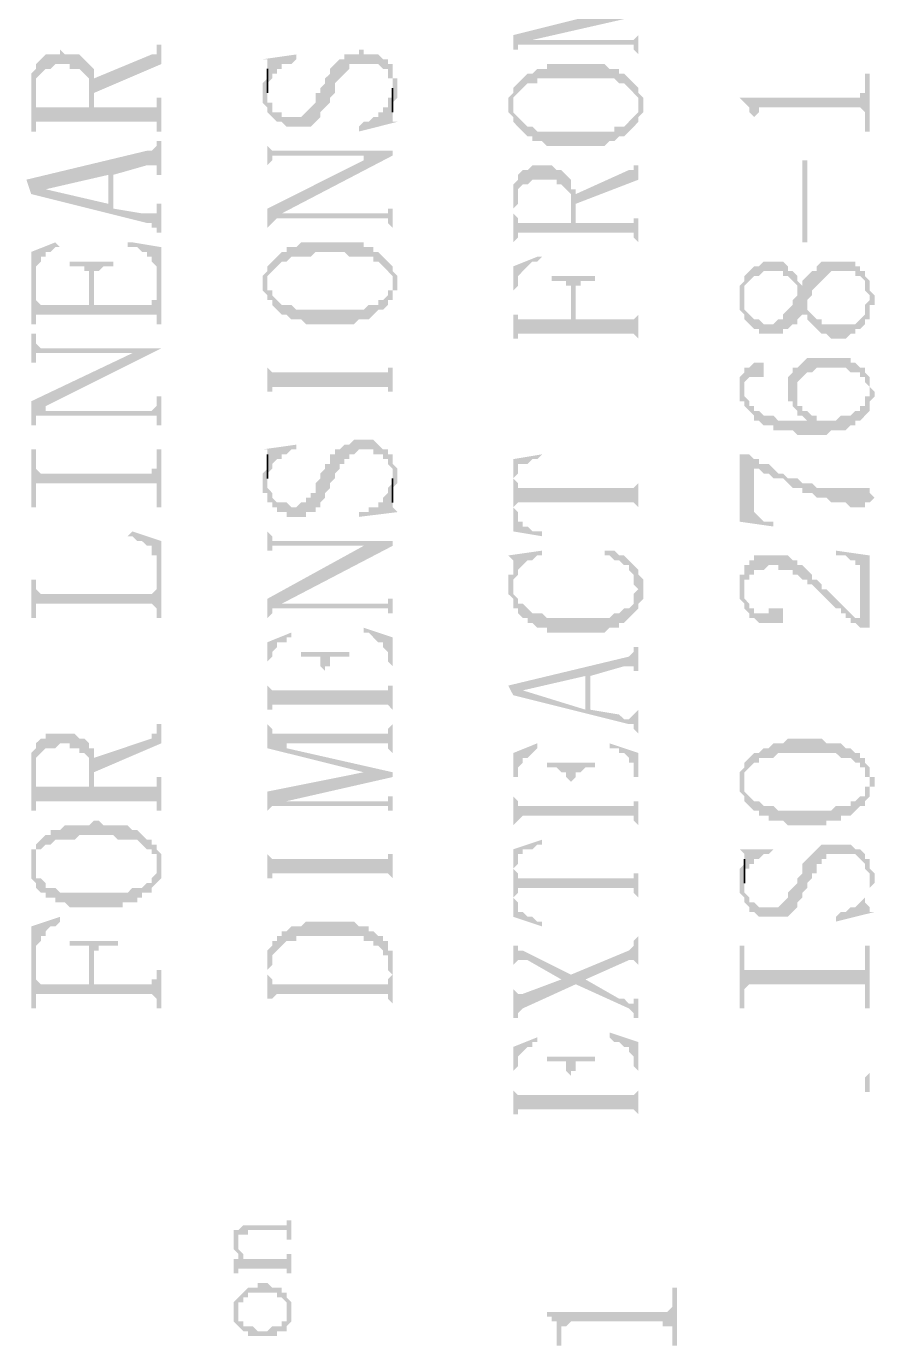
# Model space of a CAD drawing. Header units: millimetres. Extents: x 7018 to 13530, y 4187 to 5692.
# Drawn here: x 7028.18 to 7036.13, y 4965.07 to 4977.43 of the extents above; entities that cross this region are included whole.
import ezdxf

# ---------------------------------------------------------------- set-up
doc = ezdxf.new("R2010")
doc.units = ezdxf.units.MM

msp = doc.modelspace()

# ---------------------------------------------------------------- hatches: boundary and pattern name
at = {"transparency": 33554559}
for points in [[(7032.742, 4977.344), (7032.742, 4977.163), (7032.742, 4977.209), (7032.787, 4977.209), (7032.787, 4977.254), (7032.832, 4977.254), (7032.922, 4977.299), (7033.915, 4977.525), (7033.644, 4977.57)], [(7032.832, 4977.254), (7033.87, 4977.254), (7033.87, 4977.209), (7033.87, 4977.209), (7033.915, 4977.163), (7033.915, 4977.389), (7033.915, 4977.344), (7033.915, 4977.344), (7033.87, 4977.299), (7032.922, 4977.299)], [(7028.228, 4976.848), (7028.228, 4976.441), (7028.273, 4976.441), (7028.273, 4976.893), (7028.273, 4976.938), (7028.319, 4976.983), (7028.319, 4976.983), (7028.364, 4977.028), (7028.409, 4977.028), (7028.454, 4977.073), (7028.589, 4977.073), (7028.589, 4977.028), (7028.68, 4977.028), (7028.725, 4976.983), (7028.725, 4976.983), (7028.77, 4976.938), (7028.77, 4976.667), (7028.815, 4977.028), (7028.77, 4977.073), (7028.77, 4977.073), (7028.725, 4977.118), (7028.725, 4977.118), (7028.68, 4977.163), (7028.544, 4977.163), (7028.499, 4977.209), (7028.499, 4977.163), (7028.364, 4977.163), (7028.319, 4977.118), (7028.319, 4977.118), (7028.273, 4977.073), (7028.273, 4977.028), (7028.228, 4976.983), (7028.228, 4976.893)], [(7028.815, 4976.938), (7028.815, 4976.802), (7029.447, 4977.073), (7029.447, 4977.254), (7029.402, 4977.254), (7029.402, 4977.209), (7029.402, 4977.163), (7029.357, 4977.163)], [(7030.395, 4976.802), (7030.395, 4976.712), (7030.44, 4976.667), (7030.44, 4976.622), (7030.44, 4976.622), (7030.485, 4976.577), (7030.485, 4976.577), (7030.53, 4976.532), (7030.575, 4976.532), (7030.62, 4976.486), (7030.846, 4976.486), (7030.891, 4976.532), (7030.891, 4976.532), (7030.936, 4976.577), (7030.936, 4976.622), (7030.981, 4976.667), (7030.981, 4976.667), (7031.027, 4976.712), (7031.027, 4976.757), (7031.072, 4976.802), (7031.072, 4976.893), (7031.117, 4976.938), (7031.117, 4976.938), (7031.162, 4976.983), (7031.162, 4976.983), (7031.207, 4977.028), (7031.207, 4977.073), (7031.478, 4977.073), (7031.523, 4977.028), (7031.568, 4977.028), (7031.568, 4976.938), (7031.613, 4976.938), (7031.613, 4976.667), (7031.613, 4976.712), (7031.613, 4976.712), (7031.658, 4976.757), (7031.658, 4976.848), (7031.658, 4976.938), (7031.613, 4976.938), (7031.613, 4977.073), (7031.568, 4977.073), (7031.568, 4977.118), (7031.523, 4977.118), (7031.478, 4977.163), (7031.342, 4977.163), (7031.342, 4977.209), (7031.297, 4977.209), (7031.297, 4977.163), (7031.162, 4977.163), (7031.162, 4977.118), (7031.117, 4977.118), (7031.072, 4977.073), (7031.072, 4977.073), (7031.027, 4977.028), (7031.027, 4976.983), (7030.981, 4976.938), (7030.981, 4976.893), (7030.936, 4976.848), (7030.936, 4976.802), (7030.891, 4976.802), (7030.891, 4976.712), (7030.846, 4976.667), (7030.846, 4976.667), (7030.801, 4976.622), (7030.801, 4976.622), (7030.756, 4976.577), (7030.575, 4976.577), (7030.575, 4976.622), (7030.485, 4976.622), (7030.485, 4976.712), (7030.44, 4976.712), (7030.44, 4976.983), (7030.44, 4976.938), (7030.44, 4976.938), (7030.395, 4976.893), (7030.395, 4976.848)], [(7030.395, 4977.118), (7030.44, 4977.118), (7030.44, 4977.073), (7030.44, 4976.893), (7030.485, 4976.938), (7030.485, 4976.983), (7030.53, 4976.983), (7030.53, 4977.028), (7030.575, 4977.028), (7030.575, 4977.073), (7030.665, 4977.073), (7030.711, 4977.118), (7030.711, 4977.163)], [(7028.273, 4976.486), (7028.273, 4976.532), (7029.402, 4976.532), (7029.402, 4976.441), (7029.447, 4976.441), (7029.447, 4976.757), (7029.402, 4976.757), (7029.402, 4976.712), (7029.402, 4976.667), (7028.815, 4976.667), (7028.815, 4976.938), (7028.815, 4977.028), (7028.77, 4976.667), (7028.273, 4976.667), (7028.273, 4976.802)], [(7032.742, 4976.848), (7032.742, 4976.667), (7032.742, 4976.712), (7032.742, 4976.757), (7032.787, 4976.802), (7032.787, 4976.802), (7032.832, 4976.848), (7032.832, 4976.848), (7032.877, 4976.893), (7032.967, 4976.893), (7032.967, 4976.938), (7033.689, 4976.938), (7033.734, 4976.893), (7033.78, 4976.893), (7033.825, 4976.848), (7033.825, 4976.848), (7033.87, 4976.802), (7033.87, 4976.802), (7033.915, 4976.757), (7033.915, 4976.667), (7033.915, 4976.848), (7033.87, 4976.893), (7033.87, 4976.893), (7033.825, 4976.938), (7033.825, 4976.938), (7033.78, 4976.983), (7033.734, 4976.983), (7033.734, 4977.028), (7033.644, 4977.028), (7033.599, 4977.073), (7033.057, 4977.073), (7033.057, 4977.028), (7032.967, 4977.028), (7032.922, 4976.983), (7032.877, 4976.983), (7032.832, 4976.938), (7032.832, 4976.938), (7032.787, 4976.893), (7032.787, 4976.893)], [(7034.863, 4976.757), (7034.863, 4976.757), (7034.908, 4976.712), (7034.908, 4976.712), (7034.953, 4976.667), (7034.953, 4976.622), (7034.953, 4976.622), (7034.998, 4976.577), (7034.998, 4976.441), (7034.998, 4976.577), (7035.043, 4976.622), (7035.043, 4976.667), (7035.991, 4976.667), (7036.036, 4976.622), (7036.036, 4976.441), (7036.081, 4976.441), (7036.081, 4976.983), (7036.036, 4976.983), (7036.036, 4976.893), (7036.036, 4976.802), (7035.991, 4976.802), (7035.991, 4976.757), (7035.946, 4976.757)], [(7032.696, 4976.667), (7032.696, 4976.622), (7032.742, 4976.577), (7032.742, 4976.532), (7032.787, 4976.486), (7032.787, 4976.486), (7032.832, 4976.441), (7032.832, 4976.441), (7032.877, 4976.396), (7032.922, 4976.396), (7032.922, 4976.351), (7033.012, 4976.351), (7033.057, 4976.306), (7033.599, 4976.306), (7033.644, 4976.351), (7033.689, 4976.351), (7033.734, 4976.396), (7033.78, 4976.396), (7033.825, 4976.441), (7033.825, 4976.441), (7033.87, 4976.486), (7033.87, 4976.486), (7033.915, 4976.532), (7033.915, 4976.577), (7033.915, 4976.577), (7033.96, 4976.622), (7033.96, 4976.667), (7033.96, 4976.757), (7033.915, 4976.802), (7033.915, 4976.848), (7033.915, 4976.667), (7033.915, 4976.622), (7033.87, 4976.577), (7033.87, 4976.577), (7033.825, 4976.532), (7033.825, 4976.532), (7033.78, 4976.486), (7033.689, 4976.486), (7033.689, 4976.441), (7032.967, 4976.441), (7032.922, 4976.486), (7032.877, 4976.486), (7032.832, 4976.532), (7032.832, 4976.532), (7032.787, 4976.577), (7032.787, 4976.577), (7032.742, 4976.622), (7032.742, 4976.667), (7032.742, 4976.848), (7032.742, 4976.802), (7032.742, 4976.802), (7032.696, 4976.757), (7032.696, 4976.712)], [(7031.297, 4976.486), (7031.297, 4976.441), (7031.658, 4976.532), (7031.613, 4976.532), (7031.613, 4976.577), (7031.613, 4976.757), (7031.568, 4976.757), (7031.568, 4976.667), (7031.523, 4976.667), (7031.523, 4976.622), (7031.478, 4976.622), (7031.478, 4976.577), (7031.433, 4976.577), (7031.388, 4976.532), (7031.342, 4976.532)], [(7028.183, 4975.99), (7028.228, 4975.855), (7028.364, 4975.9), (7028.95, 4976.035), (7028.95, 4975.764), (7028.996, 4976.035), (7029.312, 4976.125), (7029.402, 4976.125), (7029.402, 4976.035), (7029.447, 4976.035), (7029.447, 4976.351), (7029.402, 4976.351), (7029.402, 4976.306), (7029.402, 4976.306), (7029.357, 4976.261), (7029.312, 4976.261)], [(7030.44, 4976.351), (7030.44, 4976.08), (7030.44, 4976.125), (7030.485, 4976.171), (7030.485, 4976.216), (7031.342, 4976.216), (7031.342, 4976.171), (7031.613, 4976.216), (7031.613, 4976.261), (7030.485, 4976.261), (7030.44, 4976.306)], [(7030.44, 4975.719), (7030.44, 4975.494), (7030.44, 4975.539), (7030.485, 4975.584), (7030.485, 4975.584), (7030.53, 4975.629), (7030.575, 4975.674), (7031.613, 4976.216), (7031.342, 4976.171)], [(7033.328, 4975.855), (7033.328, 4975.764), (7033.915, 4975.99), (7033.915, 4976.171), (7033.915, 4976.125), (7033.87, 4976.125), (7033.87, 4976.08), (7033.825, 4976.08)], [(7035.495, 4975.403), (7035.495, 4976.171), (7035.449, 4976.171), (7035.449, 4975.403)], [(7028.228, 4975.855), (7029.312, 4975.584), (7029.357, 4975.584), (7029.357, 4975.539), (7029.402, 4975.539), (7029.402, 4975.494), (7029.447, 4975.494), (7029.447, 4975.764), (7029.402, 4975.764), (7029.402, 4975.719), (7029.402, 4975.674), (7029.266, 4975.674), (7028.996, 4975.719), (7028.996, 4976.035), (7028.95, 4975.764), (7028.364, 4975.9), (7028.364, 4975.9)], [(7032.742, 4975.764), (7032.742, 4975.403), (7032.742, 4975.719), (7032.787, 4975.764), (7032.787, 4975.855), (7032.787, 4975.9), (7032.832, 4975.945), (7032.877, 4975.945), (7032.922, 4975.99), (7033.148, 4975.99), (7033.148, 4975.945), (7033.193, 4975.945), (7033.238, 4975.9), (7033.238, 4975.9), (7033.283, 4975.855), (7033.283, 4975.809), (7033.283, 4975.584), (7033.283, 4975.99), (7033.238, 4976.035), (7033.238, 4976.035), (7033.193, 4976.08), (7033.148, 4976.08), (7033.103, 4976.125), (7032.922, 4976.125), (7032.877, 4976.08), (7032.832, 4976.08), (7032.787, 4976.035), (7032.787, 4975.99), (7032.742, 4975.945), (7032.742, 4975.809)], [(7032.742, 4975.403), (7032.787, 4975.448), (7032.787, 4975.494), (7033.87, 4975.494), (7033.87, 4975.448), (7033.87, 4975.448), (7033.915, 4975.403), (7033.915, 4975.674), (7033.915, 4975.629), (7033.87, 4975.629), (7033.87, 4975.584), (7033.328, 4975.584), (7033.328, 4975.9), (7033.283, 4975.9), (7033.283, 4975.945), (7033.283, 4975.584), (7032.787, 4975.584), (7032.787, 4975.629), (7032.787, 4975.629), (7032.742, 4975.674), (7032.742, 4975.719)], [(7030.53, 4975.629), (7031.568, 4975.629), (7031.568, 4975.584), (7031.568, 4975.584), (7031.613, 4975.539), (7031.613, 4975.494), (7031.613, 4975.764), (7031.613, 4975.719), (7031.568, 4975.719), (7031.568, 4975.674), (7030.575, 4975.674)], [(7028.228, 4975.313), (7028.228, 4974.636), (7028.273, 4974.636), (7028.273, 4975.087), (7028.273, 4975.178), (7028.319, 4975.223), (7028.319, 4975.268), (7028.364, 4975.268), (7028.364, 4975.313), (7028.409, 4975.313), (7028.454, 4975.358), (7028.499, 4975.358), (7028.454, 4975.403)], [(7029.131, 4975.403), (7029.131, 4975.358), (7029.221, 4975.358), (7029.266, 4975.313), (7029.312, 4975.313), (7029.312, 4975.268), (7029.357, 4975.268), (7029.357, 4975.223), (7029.402, 4975.178), (7029.402, 4974.636), (7029.447, 4974.636), (7029.447, 4975.358), (7029.176, 4975.403)], [(7030.44, 4975.178), (7030.44, 4975.042), (7030.44, 4975.087), (7030.44, 4975.087), (7030.485, 4975.133), (7030.485, 4975.133), (7030.53, 4975.178), (7030.53, 4975.178), (7030.575, 4975.223), (7030.62, 4975.223), (7030.665, 4975.268), (7030.846, 4975.268), (7030.891, 4975.313), (7031.162, 4975.313), (7031.207, 4975.268), (7031.433, 4975.268), (7031.433, 4975.223), (7031.478, 4975.223), (7031.523, 4975.178), (7031.523, 4975.178), (7031.568, 4975.133), (7031.568, 4975.133), (7031.613, 4975.087), (7031.613, 4975.042), (7031.613, 4975.178), (7031.568, 4975.223), (7031.568, 4975.223), (7031.523, 4975.268), (7031.523, 4975.268), (7031.478, 4975.313), (7031.433, 4975.313), (7031.433, 4975.358), (7031.342, 4975.358), (7031.342, 4975.403), (7030.756, 4975.403), (7030.711, 4975.358), (7030.62, 4975.358), (7030.62, 4975.313), (7030.575, 4975.313), (7030.53, 4975.268), (7030.53, 4975.268), (7030.485, 4975.223), (7030.485, 4975.223)], [(7028.589, 4975.223), (7028.589, 4975.178), (7028.725, 4975.178), (7028.725, 4975.133), (7028.77, 4975.133), (7028.77, 4974.817), (7028.815, 4975.042), (7028.815, 4975.133), (7028.86, 4975.133), (7028.905, 4975.178), (7028.996, 4975.178), (7028.996, 4975.223)], [(7030.395, 4975.042), (7030.395, 4974.952), (7030.44, 4974.907), (7030.44, 4974.862), (7030.485, 4974.862), (7030.485, 4974.817), (7030.53, 4974.771), (7030.53, 4974.771), (7030.575, 4974.726), (7030.62, 4974.726), (7030.665, 4974.681), (7030.756, 4974.681), (7030.801, 4974.636), (7031.252, 4974.636), (7031.297, 4974.681), (7031.388, 4974.681), (7031.433, 4974.726), (7031.433, 4974.726), (7031.478, 4974.771), (7031.523, 4974.771), (7031.568, 4974.817), (7031.568, 4974.862), (7031.613, 4974.862), (7031.613, 4974.952), (7031.658, 4974.952), (7031.658, 4975.042), (7031.658, 4975.087), (7031.613, 4975.133), (7031.613, 4975.178), (7031.613, 4974.997), (7031.613, 4974.952), (7031.568, 4974.952), (7031.568, 4974.907), (7031.523, 4974.862), (7031.478, 4974.862), (7031.478, 4974.817), (7031.388, 4974.817), (7031.342, 4974.771), (7030.711, 4974.771), (7030.665, 4974.817), (7030.575, 4974.817), (7030.53, 4974.862), (7030.53, 4974.862), (7030.485, 4974.907), (7030.485, 4974.952), (7030.44, 4974.952), (7030.44, 4975.178), (7030.44, 4975.133), (7030.395, 4975.087)], [(7032.742, 4975.178), (7032.742, 4974.456), (7032.742, 4974.952), (7032.742, 4974.952), (7032.787, 4974.997), (7032.787, 4975.087), (7032.832, 4975.133), (7032.832, 4975.133), (7032.877, 4975.178), (7032.877, 4975.178), (7032.922, 4975.223), (7032.967, 4975.223), (7033.012, 4975.268), (7032.967, 4975.268)], [(7034.863, 4974.907), (7034.863, 4974.771), (7034.863, 4974.771), (7034.908, 4974.726), (7034.908, 4974.681), (7034.908, 4974.681), (7034.953, 4974.636), (7034.953, 4974.636), (7034.998, 4974.591), (7035.043, 4974.591), (7035.043, 4974.546), (7035.269, 4974.546), (7035.269, 4974.591), (7035.314, 4974.591), (7035.359, 4974.636), (7035.404, 4974.636), (7035.404, 4974.681), (7035.449, 4974.726), (7035.449, 4974.771), (7035.449, 4974.726), (7035.495, 4974.726), (7035.495, 4974.862), (7035.54, 4974.907), (7035.54, 4974.952), (7035.585, 4974.997), (7035.585, 4974.997), (7035.63, 4975.042), (7035.63, 4975.042), (7035.675, 4975.087), (7035.675, 4975.087), (7035.72, 4975.133), (7035.946, 4975.133), (7035.946, 4975.087), (7035.991, 4975.087), (7036.036, 4975.042), (7036.036, 4974.952), (7036.081, 4974.907), (7036.081, 4974.681), (7036.081, 4974.817), (7036.126, 4974.817), (7036.126, 4974.907), (7036.081, 4974.952), (7036.081, 4975.042), (7036.081, 4975.042), (7036.036, 4975.087), (7036.036, 4975.133), (7035.991, 4975.133), (7035.991, 4975.178), (7035.946, 4975.178), (7035.946, 4975.223), (7035.63, 4975.223), (7035.585, 4975.178), (7035.585, 4975.133), (7035.54, 4975.133), (7035.495, 4975.087), (7035.495, 4975.087), (7035.449, 4975.042), (7035.449, 4974.997), (7035.449, 4974.997), (7035.404, 4975.042), (7035.404, 4974.952), (7035.404, 4974.907), (7035.359, 4974.862), (7035.359, 4974.817), (7035.359, 4974.817), (7035.314, 4974.771), (7035.314, 4974.771), (7035.269, 4974.726), (7035.269, 4974.681), (7035.224, 4974.681), (7035.179, 4974.636), (7035.088, 4974.636), (7035.043, 4974.681), (7034.998, 4974.681), (7034.953, 4974.726), (7034.953, 4974.726), (7034.908, 4974.771), (7034.908, 4975.087), (7034.908, 4975.042), (7034.863, 4974.997), (7034.863, 4974.952), (7034.863, 4974.952)], [(7034.908, 4975.087), (7034.908, 4974.907), (7034.908, 4974.997), (7034.953, 4975.042), (7034.953, 4975.042), (7034.998, 4975.087), (7035.043, 4975.087), (7035.088, 4975.133), (7035.269, 4975.133), (7035.269, 4975.087), (7035.314, 4975.087), (7035.359, 4975.042), (7035.359, 4975.042), (7035.404, 4974.997), (7035.404, 4974.952), (7035.404, 4975.087), (7035.404, 4975.087), (7035.359, 4975.133), (7035.314, 4975.133), (7035.314, 4975.178), (7035.314, 4975.178), (7035.269, 4975.223), (7035.088, 4975.223), (7035.043, 4975.178), (7034.998, 4975.178), (7034.953, 4975.133), (7034.953, 4975.133)], [(7028.273, 4974.636), (7028.273, 4974.726), (7029.402, 4974.726), (7029.402, 4974.681), (7029.402, 4974.907), (7029.402, 4974.862), (7029.357, 4974.862), (7029.357, 4974.817), (7028.815, 4974.817), (7028.815, 4975.042), (7028.77, 4974.817), (7028.319, 4974.817), (7028.273, 4974.862), (7028.273, 4975.087)], [(7033.103, 4975.087), (7033.103, 4975.042), (7033.238, 4975.042), (7033.238, 4974.997), (7033.283, 4974.997), (7033.283, 4974.681), (7033.328, 4974.907), (7033.328, 4974.997), (7033.373, 4974.997), (7033.373, 4975.042), (7033.509, 4975.042), (7033.509, 4975.087)], [(7032.742, 4974.501), (7032.787, 4974.501), (7032.787, 4974.546), (7033.87, 4974.546), (7033.915, 4974.501), (7033.915, 4974.456), (7033.915, 4974.771), (7033.915, 4974.726), (7033.915, 4974.726), (7033.87, 4974.681), (7033.328, 4974.681), (7033.328, 4974.907), (7033.283, 4974.681), (7032.787, 4974.681), (7032.787, 4974.726), (7032.742, 4974.726), (7032.742, 4974.952)], [(7035.495, 4974.726), (7035.495, 4974.681), (7035.54, 4974.636), (7035.54, 4974.636), (7035.585, 4974.591), (7035.585, 4974.591), (7035.63, 4974.546), (7035.675, 4974.546), (7035.72, 4974.501), (7035.856, 4974.501), (7035.901, 4974.546), (7035.946, 4974.546), (7035.946, 4974.591), (7035.991, 4974.591), (7036.036, 4974.636), (7036.036, 4974.681), (7036.081, 4974.681), (7036.081, 4974.862), (7036.081, 4974.862), (7036.036, 4974.817), (7036.036, 4974.726), (7036.036, 4974.726), (7035.991, 4974.681), (7035.991, 4974.681), (7035.946, 4974.636), (7035.63, 4974.636), (7035.63, 4974.681), (7035.585, 4974.681), (7035.54, 4974.726), (7035.54, 4974.726), (7035.495, 4974.771), (7035.495, 4974.771)], [(7028.228, 4974.546), (7028.228, 4974.275), (7028.273, 4974.275), (7028.273, 4974.365), (7029.176, 4974.365), (7029.447, 4974.41), (7028.319, 4974.41), (7028.273, 4974.456), (7028.273, 4974.546)], [(7028.228, 4973.914), (7028.228, 4973.688), (7028.273, 4973.688), (7028.273, 4973.733), (7028.273, 4973.779), (7028.319, 4973.779), (7028.364, 4973.869), (7029.447, 4974.41), (7029.176, 4974.365)], [(7030.44, 4974.41), (7030.44, 4973.824), (7030.44, 4974.004), (7030.485, 4974.004), (7030.485, 4974.049), (7031.568, 4974.049), (7031.568, 4974.004), (7031.613, 4974.004), (7031.613, 4973.824), (7031.613, 4974.41), (7031.613, 4974.23), (7031.568, 4974.23), (7031.568, 4974.185), (7030.485, 4974.185), (7030.44, 4974.23)], [(7035.314, 4974.004), (7035.314, 4973.914), (7035.359, 4973.914), (7035.359, 4973.869), (7035.359, 4973.869), (7035.404, 4973.824), (7035.404, 4974.094), (7035.404, 4974.094), (7035.449, 4974.14), (7035.449, 4974.14), (7035.495, 4974.185), (7035.54, 4974.185), (7035.585, 4974.23), (7035.856, 4974.23), (7035.901, 4974.185), (7035.991, 4974.185), (7035.991, 4974.14), (7036.036, 4974.14), (7036.036, 4974.094), (7036.036, 4974.094), (7036.081, 4974.049), (7036.081, 4973.824), (7036.081, 4973.869), (7036.081, 4973.914), (7036.126, 4973.959), (7036.126, 4974.004), (7036.126, 4974.004), (7036.081, 4974.049), (7036.081, 4974.14), (7036.081, 4974.14), (7036.036, 4974.185), (7036.036, 4974.23), (7035.991, 4974.23), (7035.946, 4974.275), (7035.901, 4974.275), (7035.901, 4974.32), (7035.495, 4974.32), (7035.449, 4974.275), (7035.449, 4974.275), (7035.404, 4974.23), (7035.359, 4974.23), (7035.359, 4974.185), (7035.359, 4974.185), (7035.314, 4974.14), (7035.314, 4974.049)], [(7034.863, 4974.049), (7034.863, 4974.004), (7034.863, 4973.914), (7034.908, 4973.914), (7034.908, 4973.869), (7034.953, 4973.824), (7034.953, 4973.824), (7034.998, 4973.779), (7034.998, 4973.733), (7035.043, 4973.733), (7035.088, 4973.688), (7035.179, 4973.688), (7035.179, 4973.643), (7035.359, 4973.643), (7035.404, 4973.598), (7035.675, 4973.598), (7035.72, 4973.643), (7035.856, 4973.643), (7035.901, 4973.688), (7035.946, 4973.688), (7035.946, 4973.733), (7035.991, 4973.733), (7036.036, 4973.779), (7036.036, 4973.779), (7036.081, 4973.824), (7036.081, 4974.004), (7036.081, 4973.959), (7036.036, 4973.959), (7036.036, 4973.869), (7035.991, 4973.869), (7035.991, 4973.824), (7035.946, 4973.824), (7035.901, 4973.779), (7035.811, 4973.779), (7035.765, 4973.733), (7035.585, 4973.733), (7035.585, 4973.779), (7035.54, 4973.779), (7035.495, 4973.733), (7035.224, 4973.733), (7035.179, 4973.779), (7035.088, 4973.779), (7035.043, 4973.824), (7034.998, 4973.824), (7034.998, 4973.869), (7034.953, 4973.869), (7034.953, 4973.914), (7034.908, 4973.959), (7034.908, 4974.185), (7034.863, 4974.14), (7034.863, 4974.094)], [(7034.908, 4974.185), (7034.908, 4974.049), (7034.908, 4974.094), (7034.908, 4974.094), (7034.953, 4974.14), (7035.088, 4974.14), (7035.088, 4974.185), (7035.088, 4974.275), (7034.998, 4974.275), (7034.953, 4974.23), (7034.908, 4974.23)], [(7028.319, 4973.779), (7029.402, 4973.779), (7029.402, 4973.688), (7029.447, 4973.688), (7029.447, 4973.959), (7029.402, 4973.959), (7029.402, 4973.869), (7029.402, 4973.869), (7029.357, 4973.824), (7028.364, 4973.824), (7028.364, 4973.869)], [(7035.404, 4973.824), (7035.404, 4973.779), (7035.449, 4973.779), (7035.495, 4973.733), (7035.54, 4973.779), (7035.495, 4973.824), (7035.449, 4973.824), (7035.449, 4973.869), (7035.404, 4973.869), (7035.404, 4973.959), (7035.404, 4974.004)], [(7028.228, 4973.463), (7028.228, 4972.921), (7028.273, 4972.921), (7028.273, 4973.147), (7029.402, 4973.147), (7029.402, 4972.921), (7029.447, 4972.921), (7029.447, 4973.463), (7029.402, 4973.463), (7029.402, 4973.327), (7029.402, 4973.282), (7029.357, 4973.282), (7029.357, 4973.237), (7028.319, 4973.237), (7028.273, 4973.282), (7028.273, 4973.463)], [(7030.395, 4973.192), (7030.395, 4973.056), (7030.44, 4973.056), (7030.44, 4972.966), (7030.485, 4972.966), (7030.485, 4972.921), (7030.53, 4972.921), (7030.53, 4972.876), (7030.62, 4972.876), (7030.62, 4972.831), (7030.801, 4972.831), (7030.801, 4972.876), (7030.891, 4972.876), (7030.891, 4972.921), (7030.936, 4972.921), (7030.936, 4972.966), (7030.936, 4972.966), (7030.981, 4973.011), (7030.981, 4973.056), (7031.027, 4973.102), (7031.027, 4973.147), (7031.072, 4973.192), (7031.072, 4973.237), (7031.117, 4973.282), (7031.117, 4973.327), (7031.162, 4973.327), (7031.162, 4973.372), (7031.207, 4973.372), (7031.207, 4973.417), (7031.252, 4973.417), (7031.297, 4973.463), (7031.433, 4973.463), (7031.433, 4973.417), (7031.523, 4973.417), (7031.523, 4973.372), (7031.568, 4973.372), (7031.568, 4973.327), (7031.568, 4973.327), (7031.613, 4973.282), (7031.613, 4973.011), (7031.613, 4973.102), (7031.658, 4973.147), (7031.658, 4973.192), (7031.658, 4973.282), (7031.613, 4973.327), (7031.613, 4973.372), (7031.613, 4973.417), (7031.568, 4973.417), (7031.568, 4973.463), (7031.523, 4973.463), (7031.478, 4973.508), (7031.478, 4973.508), (7031.433, 4973.553), (7031.252, 4973.553), (7031.207, 4973.508), (7031.162, 4973.508), (7031.117, 4973.463), (7031.072, 4973.463), (7031.072, 4973.417), (7031.027, 4973.417), (7031.027, 4973.327), (7030.981, 4973.327), (7030.981, 4973.282), (7030.936, 4973.237), (7030.936, 4973.192), (7030.891, 4973.147), (7030.891, 4973.056), (7030.846, 4973.056), (7030.846, 4973.011), (7030.801, 4973.011), (7030.801, 4972.966), (7030.756, 4972.966), (7030.711, 4972.921), (7030.665, 4972.921), (7030.62, 4972.966), (7030.53, 4972.966), (7030.485, 4973.011), (7030.485, 4973.056), (7030.44, 4973.102), (7030.44, 4973.372), (7030.44, 4973.282), (7030.395, 4973.237), (7030.395, 4973.237)], [(7030.395, 4973.463), (7030.44, 4973.463), (7030.44, 4973.417), (7030.44, 4973.237), (7030.485, 4973.282), (7030.485, 4973.327), (7030.485, 4973.327), (7030.53, 4973.372), (7030.575, 4973.372), (7030.575, 4973.417), (7030.62, 4973.417), (7030.665, 4973.463), (7030.711, 4973.463), (7030.711, 4973.508)], [(7032.742, 4973.372), (7032.742, 4973.192), (7032.742, 4973.192), (7032.787, 4973.237), (7032.787, 4973.282), (7032.787, 4973.327), (7032.877, 4973.327), (7032.922, 4973.372), (7032.967, 4973.372), (7033.012, 4973.417), (7033.012, 4973.417)], [(7032.742, 4973.372), (7032.742, 4972.695), (7033.012, 4972.65), (7033.012, 4972.695), (7032.922, 4972.695), (7032.877, 4972.741), (7032.832, 4972.741), (7032.832, 4972.786), (7032.787, 4972.786), (7032.787, 4972.876), (7032.742, 4972.921), (7032.742, 4973.192)], [(7034.863, 4973.417), (7034.863, 4972.786), (7035.179, 4972.741), (7035.179, 4972.786), (7035.088, 4972.786), (7035.043, 4972.831), (7035.043, 4972.831), (7034.998, 4972.876), (7034.998, 4973.327), (7034.953, 4973.417), (7034.908, 4973.417)], [(7034.953, 4973.417), (7034.998, 4973.327), (7034.998, 4973.282), (7035.043, 4973.282), (7035.088, 4973.237), (7035.134, 4973.237), (7035.179, 4973.192), (7035.269, 4973.192), (7035.314, 4973.147), (7035.314, 4973.147), (7035.359, 4973.102), (7035.449, 4973.102), (7035.449, 4973.056), (7035.54, 4973.056), (7035.585, 4973.011), (7035.675, 4973.011), (7035.72, 4972.966), (7035.856, 4972.966), (7035.901, 4972.921), (7036.036, 4972.921), (7036.036, 4972.966), (7036.081, 4972.966), (7036.126, 4973.011), (7036.081, 4973.056), (7036.081, 4973.102), (7035.585, 4973.102), (7035.54, 4973.147), (7035.449, 4973.147), (7035.404, 4973.192), (7035.314, 4973.192), (7035.269, 4973.237), (7035.224, 4973.237), (7035.179, 4973.282), (7035.179, 4973.282), (7035.134, 4973.327), (7035.043, 4973.327), (7035.043, 4973.372), (7034.998, 4973.372)], [(7032.742, 4973.192), (7032.742, 4972.921), (7032.787, 4972.966), (7033.87, 4972.966), (7033.915, 4972.921), (7033.915, 4972.831), (7033.915, 4973.237), (7033.915, 4973.147), (7033.915, 4973.147), (7033.87, 4973.102), (7032.787, 4973.102), (7032.787, 4973.147)], [(7031.297, 4972.876), (7031.297, 4972.831), (7031.658, 4972.876), (7031.613, 4972.921), (7031.613, 4973.147), (7031.568, 4973.102), (7031.568, 4973.056), (7031.568, 4973.056), (7031.523, 4973.011), (7031.523, 4972.966), (7031.478, 4972.966), (7031.478, 4972.921), (7031.388, 4972.921), (7031.388, 4972.876), (7031.342, 4972.876)], [(7029.131, 4972.65), (7029.176, 4972.65), (7029.221, 4972.605), (7029.266, 4972.605), (7029.312, 4972.56), (7029.357, 4972.56), (7029.357, 4972.47), (7029.402, 4972.47), (7029.402, 4971.883), (7029.447, 4971.883), (7029.447, 4972.605), (7029.176, 4972.695)], [(7030.44, 4972.741), (7030.44, 4972.425), (7030.44, 4972.515), (7030.485, 4972.515), (7030.485, 4972.56), (7031.613, 4972.56), (7031.613, 4972.605), (7030.485, 4972.605), (7030.485, 4972.65), (7030.485, 4972.65), (7030.44, 4972.695)], [(7030.44, 4972.064), (7030.44, 4971.838), (7030.44, 4971.883), (7030.485, 4971.928), (7030.485, 4971.973), (7030.53, 4971.973), (7030.575, 4972.018), (7031.613, 4972.56), (7031.342, 4972.56)], [(7032.696, 4972.47), (7032.696, 4972.47), (7032.742, 4972.425), (7032.742, 4972.018), (7032.742, 4972.244), (7032.787, 4972.289), (7032.787, 4972.334), (7032.787, 4972.334), (7032.832, 4972.379), (7032.832, 4972.379), (7032.877, 4972.425), (7032.922, 4972.425), (7032.967, 4972.47), (7033.012, 4972.47), (7033.012, 4972.515)], [(7033.599, 4972.47), (7033.644, 4972.47), (7033.689, 4972.425), (7033.734, 4972.425), (7033.78, 4972.379), (7033.825, 4972.379), (7033.825, 4972.334), (7033.87, 4972.289), (7033.87, 4972.199), (7033.915, 4972.154), (7033.915, 4972.334), (7033.87, 4972.379), (7033.87, 4972.379), (7033.825, 4972.425), (7033.825, 4972.425), (7033.78, 4972.47), (7033.734, 4972.47), (7033.689, 4972.515), (7033.599, 4972.515)], [(7034.863, 4972.154), (7034.863, 4972.109), (7034.863, 4972.064), (7034.908, 4972.018), (7034.908, 4971.973), (7034.908, 4972.154), (7034.908, 4972.244), (7034.953, 4972.244), (7034.953, 4972.289), (7034.998, 4972.289), (7034.998, 4972.334), (7035.088, 4972.334), (7035.134, 4972.379), (7035.224, 4972.379), (7035.224, 4972.334), (7035.359, 4972.334), (7035.359, 4972.289), (7035.404, 4972.289), (7035.449, 4972.244), (7035.495, 4972.244), (7035.495, 4972.199), (7035.54, 4972.199), (7035.585, 4972.154), (7035.585, 4972.154), (7035.63, 4972.109), (7035.675, 4972.064), (7035.675, 4972.064), (7035.72, 4972.018), (7035.72, 4972.018), (7035.765, 4971.973), (7035.811, 4971.973), (7035.811, 4971.928), (7035.856, 4971.928), (7035.856, 4971.883), (7035.901, 4971.883), (7035.901, 4971.838), (7035.946, 4971.838), (7035.991, 4971.793), (7035.991, 4971.883), (7035.946, 4971.883), (7035.901, 4971.928), (7035.901, 4971.928), (7035.856, 4971.973), (7035.811, 4972.018), (7035.811, 4972.018), (7035.765, 4972.064), (7035.765, 4972.064), (7035.72, 4972.109), (7035.72, 4972.109), (7035.675, 4972.154), (7035.63, 4972.154), (7035.63, 4972.199), (7035.585, 4972.244), (7035.54, 4972.244), (7035.54, 4972.289), (7035.495, 4972.334), (7035.495, 4972.334), (7035.449, 4972.379), (7035.404, 4972.379), (7035.404, 4972.425), (7035.359, 4972.425), (7035.314, 4972.47), (7034.998, 4972.47), (7034.998, 4972.425), (7034.953, 4972.425), (7034.953, 4972.379), (7034.908, 4972.379), (7034.908, 4972.289), (7034.863, 4972.289), (7034.863, 4972.199)], [(7035.765, 4972.515), (7035.765, 4972.47), (7035.856, 4972.47), (7035.901, 4972.425), (7035.946, 4972.425), (7035.946, 4972.379), (7035.991, 4972.379), (7035.991, 4971.793), (7036.081, 4971.793), (7036.081, 4972.47)], [(7032.696, 4972.199), (7032.696, 4972.109), (7032.742, 4972.064), (7032.742, 4972.018), (7032.742, 4972.379), (7032.742, 4972.289), (7032.696, 4972.289), (7032.696, 4972.244)], [(7032.742, 4972.018), (7032.742, 4971.973), (7032.787, 4971.973), (7032.787, 4971.928), (7032.832, 4971.883), (7032.877, 4971.883), (7032.877, 4971.838), (7032.922, 4971.838), (7032.967, 4971.793), (7033.057, 4971.793), (7033.057, 4971.748), (7033.599, 4971.748), (7033.644, 4971.793), (7033.734, 4971.793), (7033.734, 4971.838), (7033.78, 4971.838), (7033.825, 4971.883), (7033.825, 4971.883), (7033.87, 4971.928), (7033.87, 4971.928), (7033.915, 4971.973), (7033.915, 4972.018), (7033.96, 4972.064), (7033.96, 4972.109), (7033.96, 4972.154), (7033.96, 4972.244), (7033.915, 4972.289), (7033.915, 4972.334), (7033.915, 4972.154), (7033.915, 4972.154), (7033.87, 4972.109), (7033.87, 4972.064), (7033.87, 4972.018), (7033.825, 4971.973), (7033.78, 4971.973), (7033.734, 4971.928), (7033.689, 4971.928), (7033.644, 4971.883), (7033.057, 4971.883), (7033.012, 4971.928), (7032.922, 4971.928), (7032.877, 4971.973), (7032.877, 4971.973), (7032.832, 4972.018), (7032.787, 4972.018), (7032.787, 4972.064), (7032.787, 4972.064), (7032.742, 4972.109), (7032.742, 4972.154), (7032.742, 4972.154)], [(7028.228, 4972.244), (7028.228, 4971.883), (7028.273, 4971.883), (7028.273, 4971.973), (7028.273, 4972.018), (7029.357, 4972.018), (7029.402, 4971.973), (7029.402, 4971.928), (7029.402, 4972.199), (7029.402, 4972.154), (7029.402, 4972.154), (7029.357, 4972.109), (7028.319, 4972.109), (7028.273, 4972.154), (7028.273, 4972.244)], [(7030.53, 4971.973), (7031.568, 4971.973), (7031.568, 4971.928), (7031.613, 4971.928), (7031.613, 4971.838), (7031.613, 4972.154), (7031.613, 4972.064), (7031.568, 4972.064), (7031.568, 4972.018), (7030.575, 4972.018)], [(7034.908, 4971.973), (7034.908, 4971.973), (7034.953, 4971.928), (7034.953, 4971.883), (7034.998, 4971.883), (7035.043, 4971.838), (7035.269, 4971.838), (7035.269, 4971.928), (7035.269, 4971.973), (7035.134, 4971.973), (7035.134, 4971.928), (7034.998, 4971.928), (7034.998, 4971.973), (7034.953, 4971.973), (7034.953, 4972.018), (7034.953, 4972.018), (7034.908, 4972.064), (7034.908, 4972.154)], [(7030.44, 4971.657), (7030.44, 4970.98), (7030.44, 4971.477), (7030.44, 4971.477), (7030.485, 4971.522), (7030.485, 4971.567), (7030.53, 4971.612), (7030.53, 4971.657), (7030.62, 4971.657), (7030.62, 4971.702), (7030.665, 4971.702), (7030.665, 4971.748)], [(7031.342, 4971.748), (7031.388, 4971.748), (7031.433, 4971.702), (7031.433, 4971.702), (7031.478, 4971.657), (7031.523, 4971.657), (7031.523, 4971.612), (7031.523, 4971.612), (7031.568, 4971.567), (7031.568, 4971.477), (7031.613, 4971.432), (7031.613, 4970.98), (7031.613, 4971.702), (7031.342, 4971.793)], [(7032.696, 4971.251), (7032.742, 4971.161), (7032.832, 4971.206), (7033.419, 4971.341), (7033.419, 4971.025), (7033.464, 4971.341), (7033.78, 4971.432), (7033.87, 4971.432), (7033.87, 4971.387), (7033.915, 4971.387), (7033.915, 4971.341), (7033.915, 4971.657), (7033.915, 4971.612), (7033.87, 4971.612), (7033.87, 4971.567), (7033.87, 4971.567), (7033.825, 4971.522)], [(7030.44, 4971.025), (7030.485, 4971.025), (7030.485, 4971.071), (7031.568, 4971.071), (7031.613, 4971.025), (7031.613, 4971.251), (7031.568, 4971.251), (7031.568, 4971.206), (7030.981, 4971.206), (7030.981, 4971.387), (7030.981, 4971.206), (7030.485, 4971.206), (7030.44, 4971.251), (7030.44, 4971.477)], [(7030.756, 4971.567), (7030.756, 4971.522), (7030.936, 4971.522), (7030.936, 4971.432), (7030.981, 4971.387), (7030.981, 4971.206), (7030.981, 4971.432), (7031.027, 4971.432), (7031.027, 4971.522), (7031.207, 4971.522), (7031.207, 4971.567)], [(7032.742, 4971.161), (7033.825, 4970.89), (7033.87, 4970.89), (7033.87, 4970.845), (7033.87, 4970.845), (7033.915, 4970.8), (7033.915, 4971.025), (7033.915, 4971.025), (7033.87, 4970.98), (7033.87, 4970.98), (7033.825, 4970.935), (7033.78, 4970.935), (7033.734, 4970.98), (7033.464, 4971.025), (7033.464, 4971.341), (7033.419, 4971.025), (7032.832, 4971.206), (7032.832, 4971.206)], [(7028.815, 4970.574), (7028.815, 4970.439), (7029.447, 4970.71), (7029.447, 4970.89), (7029.402, 4970.89), (7029.402, 4970.845), (7029.402, 4970.8), (7029.357, 4970.8), (7029.357, 4970.755)], [(7030.44, 4970.89), (7030.44, 4970.664), (7031.342, 4970.439), (7031.342, 4970.439), (7031.613, 4970.394), (7031.613, 4970.439), (7030.62, 4970.664), (7030.62, 4970.71), (7030.53, 4970.8), (7030.485, 4970.8), (7030.485, 4970.845), (7030.485, 4970.845), (7030.44, 4970.89)], [(7030.53, 4970.8), (7030.62, 4970.71), (7031.568, 4970.71), (7031.568, 4970.664), (7031.568, 4970.664), (7031.613, 4970.619), (7031.613, 4970.89), (7031.613, 4970.89), (7031.568, 4970.845), (7031.568, 4970.8), (7031.523, 4970.8)], [(7028.228, 4970.484), (7028.228, 4970.078), (7028.273, 4970.078), (7028.273, 4970.529), (7028.273, 4970.574), (7028.319, 4970.619), (7028.319, 4970.619), (7028.364, 4970.664), (7028.454, 4970.664), (7028.499, 4970.71), (7028.589, 4970.71), (7028.589, 4970.664), (7028.68, 4970.664), (7028.68, 4970.619), (7028.725, 4970.619), (7028.77, 4970.574), (7028.77, 4970.303), (7028.815, 4970.664), (7028.77, 4970.664), (7028.77, 4970.71), (7028.725, 4970.755), (7028.68, 4970.755), (7028.635, 4970.8), (7028.364, 4970.8), (7028.364, 4970.755), (7028.319, 4970.755), (7028.273, 4970.71), (7028.273, 4970.664), (7028.228, 4970.619), (7028.228, 4970.574), (7028.228, 4970.529)], [(7034.908, 4970.529), (7034.908, 4970.348), (7034.908, 4970.439), (7034.908, 4970.439), (7034.953, 4970.484), (7034.953, 4970.484), (7034.998, 4970.529), (7035.043, 4970.529), (7035.043, 4970.574), (7035.179, 4970.574), (7035.224, 4970.619), (7035.765, 4970.619), (7035.811, 4970.574), (7035.901, 4970.574), (7035.946, 4970.529), (7035.991, 4970.529), (7035.991, 4970.484), (7036.036, 4970.484), (7036.036, 4970.394), (7036.081, 4970.394), (7036.081, 4970.348), (7036.081, 4970.484), (7036.036, 4970.529), (7036.036, 4970.574), (7035.991, 4970.574), (7035.991, 4970.619), (7035.946, 4970.619), (7035.901, 4970.664), (7035.856, 4970.664), (7035.811, 4970.71), (7035.675, 4970.71), (7035.63, 4970.755), (7035.314, 4970.755), (7035.269, 4970.71), (7035.179, 4970.71), (7035.134, 4970.664), (7035.088, 4970.664), (7035.043, 4970.619), (7034.998, 4970.619), (7034.953, 4970.574), (7034.953, 4970.574)], [(7028.273, 4970.123), (7028.273, 4970.168), (7029.402, 4970.168), (7029.402, 4970.078), (7029.447, 4970.078), (7029.447, 4970.394), (7029.402, 4970.394), (7029.402, 4970.348), (7029.402, 4970.303), (7028.815, 4970.303), (7028.815, 4970.574), (7028.815, 4970.664), (7028.77, 4970.303), (7028.273, 4970.303), (7028.273, 4970.439)], [(7032.742, 4970.619), (7032.742, 4969.897), (7032.742, 4970.394), (7032.787, 4970.394), (7032.787, 4970.484), (7032.787, 4970.484), (7032.832, 4970.529), (7032.832, 4970.574), (7032.877, 4970.574), (7032.922, 4970.619), (7032.922, 4970.619), (7032.967, 4970.664), (7032.967, 4970.71)], [(7033.644, 4970.664), (7033.734, 4970.664), (7033.734, 4970.619), (7033.78, 4970.619), (7033.825, 4970.574), (7033.825, 4970.529), (7033.87, 4970.529), (7033.87, 4970.394), (7033.915, 4970.394), (7033.915, 4969.897), (7033.915, 4970.619), (7033.644, 4970.71)], [(7033.057, 4970.529), (7033.057, 4970.484), (7033.148, 4970.484), (7033.193, 4970.439), (7033.238, 4970.439), (7033.238, 4970.394), (7033.238, 4970.394), (7033.283, 4970.348), (7033.283, 4970.123), (7033.283, 4970.348), (7033.283, 4970.348), (7033.328, 4970.394), (7033.328, 4970.439), (7033.373, 4970.439), (7033.419, 4970.484), (7033.509, 4970.484), (7033.509, 4970.529)], [(7034.863, 4970.348), (7034.863, 4970.303), (7034.863, 4970.258), (7034.908, 4970.213), (7034.908, 4970.168), (7034.953, 4970.123), (7034.953, 4970.123), (7034.998, 4970.078), (7035.043, 4970.078), (7035.043, 4970.033), (7035.134, 4970.033), (7035.134, 4969.987), (7035.269, 4969.987), (7035.314, 4969.942), (7035.675, 4969.942), (7035.675, 4969.987), (7035.811, 4969.987), (7035.811, 4970.033), (7035.901, 4970.033), (7035.946, 4970.078), (7035.946, 4970.078), (7035.991, 4970.123), (7036.036, 4970.123), (7036.036, 4970.168), (7036.081, 4970.213), (7036.081, 4970.303), (7036.126, 4970.303), (7036.126, 4970.394), (7036.081, 4970.394), (7036.081, 4970.484), (7036.081, 4970.348), (7036.081, 4970.303), (7036.036, 4970.303), (7036.036, 4970.213), (7035.991, 4970.213), (7035.946, 4970.168), (7035.901, 4970.168), (7035.901, 4970.123), (7035.765, 4970.123), (7035.72, 4970.078), (7035.224, 4970.078), (7035.179, 4970.123), (7035.088, 4970.123), (7035.043, 4970.168), (7034.998, 4970.168), (7034.953, 4970.213), (7034.953, 4970.213), (7034.908, 4970.258), (7034.908, 4970.303), (7034.908, 4970.529), (7034.908, 4970.484), (7034.863, 4970.439), (7034.863, 4970.394)], [(7030.44, 4970.258), (7030.44, 4970.033), (7030.44, 4970.078), (7030.44, 4970.078), (7030.485, 4970.123), (7030.53, 4970.123), (7030.62, 4970.168), (7031.613, 4970.394), (7031.342, 4970.439)], [(7032.742, 4969.942), (7032.787, 4969.987), (7032.787, 4969.987), (7032.832, 4970.033), (7033.87, 4970.033), (7033.87, 4969.987), (7033.87, 4969.987), (7033.915, 4969.942), (7033.915, 4970.213), (7033.915, 4970.168), (7033.87, 4970.168), (7033.87, 4970.123), (7033.283, 4970.123), (7033.283, 4970.348), (7033.283, 4970.123), (7032.787, 4970.123), (7032.787, 4970.168), (7032.787, 4970.168), (7032.742, 4970.213), (7032.742, 4970.394)], [(7030.53, 4970.123), (7031.568, 4970.123), (7031.568, 4970.078), (7031.613, 4970.078), (7031.613, 4970.033), (7031.613, 4970.258), (7031.613, 4970.213), (7031.568, 4970.213), (7031.568, 4970.168), (7030.62, 4970.168)], [(7028.273, 4969.717), (7028.273, 4969.581), (7028.273, 4969.626), (7028.273, 4969.717), (7028.319, 4969.717), (7028.364, 4969.762), (7028.409, 4969.762), (7028.454, 4969.807), (7028.635, 4969.807), (7028.68, 4969.852), (7028.996, 4969.852), (7029.041, 4969.807), (7029.221, 4969.807), (7029.266, 4969.762), (7029.266, 4969.762), (7029.312, 4969.717), (7029.357, 4969.717), (7029.357, 4969.672), (7029.402, 4969.672), (7029.402, 4969.581), (7029.402, 4969.762), (7029.357, 4969.762), (7029.357, 4969.807), (7029.312, 4969.807), (7029.266, 4969.852), (7029.266, 4969.852), (7029.221, 4969.897), (7029.176, 4969.897), (7029.131, 4969.942), (7028.905, 4969.942), (7028.86, 4969.987), (7028.815, 4969.987), (7028.77, 4969.942), (7028.544, 4969.942), (7028.499, 4969.897), (7028.409, 4969.897), (7028.409, 4969.852), (7028.364, 4969.852), (7028.319, 4969.807), (7028.273, 4969.762), (7028.273, 4969.762)], [(7030.44, 4969.852), (7030.44, 4969.265), (7030.44, 4969.446), (7030.485, 4969.446), (7030.485, 4969.491), (7031.568, 4969.491), (7031.613, 4969.446), (7031.613, 4969.265), (7031.613, 4969.852), (7031.613, 4969.672), (7031.568, 4969.672), (7031.568, 4969.626), (7030.485, 4969.626), (7030.44, 4969.672)], [(7032.742, 4969.717), (7032.742, 4969.536), (7032.742, 4969.536), (7032.787, 4969.581), (7032.787, 4969.672), (7032.832, 4969.672), (7032.832, 4969.717), (7032.922, 4969.717), (7032.967, 4969.762), (7033.012, 4969.762), (7033.012, 4969.807)], [(7034.863, 4969.401), (7034.863, 4969.356), (7034.863, 4969.31), (7034.908, 4969.265), (7034.908, 4969.22), (7034.908, 4969.22), (7034.953, 4969.175), (7034.953, 4969.13), (7034.998, 4969.13), (7035.043, 4969.085), (7035.314, 4969.085), (7035.359, 4969.13), (7035.359, 4969.13), (7035.404, 4969.175), (7035.404, 4969.22), (7035.449, 4969.265), (7035.449, 4969.31), (7035.495, 4969.356), (7035.495, 4969.401), (7035.54, 4969.446), (7035.54, 4969.491), (7035.585, 4969.491), (7035.585, 4969.581), (7035.63, 4969.581), (7035.63, 4969.626), (7035.675, 4969.626), (7035.675, 4969.672), (7035.946, 4969.672), (7035.991, 4969.626), (7035.991, 4969.626), (7036.036, 4969.581), (7036.036, 4969.536), (7036.036, 4969.536), (7036.081, 4969.491), (7036.081, 4969.265), (7036.081, 4969.31), (7036.081, 4969.356), (7036.126, 4969.401), (7036.126, 4969.446), (7036.126, 4969.491), (7036.081, 4969.536), (7036.081, 4969.626), (7036.036, 4969.626), (7036.036, 4969.672), (7035.991, 4969.717), (7035.946, 4969.717), (7035.901, 4969.762), (7035.63, 4969.762), (7035.585, 4969.717), (7035.585, 4969.717), (7035.54, 4969.672), (7035.54, 4969.672), (7035.495, 4969.626), (7035.495, 4969.626), (7035.449, 4969.581), (7035.449, 4969.491), (7035.404, 4969.446), (7035.404, 4969.401), (7035.359, 4969.356), (7035.359, 4969.356), (7035.314, 4969.31), (7035.314, 4969.265), (7035.314, 4969.265), (7035.269, 4969.22), (7035.269, 4969.22), (7035.224, 4969.175), (7035.043, 4969.175), (7034.998, 4969.22), (7034.953, 4969.22), (7034.953, 4969.265), (7034.908, 4969.31), (7034.908, 4969.581), (7034.863, 4969.536), (7034.863, 4969.446)], [(7028.228, 4969.581), (7028.228, 4969.491), (7028.228, 4969.446), (7028.273, 4969.401), (7028.273, 4969.356), (7028.319, 4969.31), (7028.364, 4969.31), (7028.364, 4969.265), (7028.454, 4969.265), (7028.454, 4969.22), (7028.544, 4969.22), (7028.589, 4969.175), (7029.086, 4969.175), (7029.086, 4969.22), (7029.221, 4969.22), (7029.221, 4969.265), (7029.266, 4969.265), (7029.266, 4969.31), (7029.357, 4969.31), (7029.357, 4969.356), (7029.402, 4969.401), (7029.402, 4969.401), (7029.447, 4969.446), (7029.447, 4969.491), (7029.447, 4969.581), (7029.447, 4969.672), (7029.447, 4969.672), (7029.402, 4969.717), (7029.402, 4969.581), (7029.402, 4969.491), (7029.402, 4969.491), (7029.357, 4969.446), (7029.357, 4969.401), (7029.312, 4969.401), (7029.266, 4969.356), (7029.176, 4969.356), (7029.131, 4969.31), (7028.499, 4969.31), (7028.454, 4969.356), (7028.364, 4969.356), (7028.364, 4969.401), (7028.319, 4969.446), (7028.273, 4969.446), (7028.273, 4969.491), (7028.273, 4969.717), (7028.228, 4969.717)], [(7032.742, 4969.717), (7032.742, 4969.085), (7033.012, 4968.995), (7033.012, 4969.04), (7032.967, 4969.04), (7032.922, 4969.085), (7032.877, 4969.085), (7032.832, 4969.13), (7032.787, 4969.13), (7032.787, 4969.175), (7032.787, 4969.22), (7032.742, 4969.265), (7032.742, 4969.536)], [(7034.863, 4969.717), (7034.863, 4969.717), (7034.908, 4969.672), (7034.908, 4969.491), (7034.908, 4969.536), (7034.953, 4969.536), (7034.953, 4969.581), (7034.998, 4969.581), (7034.998, 4969.626), (7035.043, 4969.626), (7035.088, 4969.672), (7035.134, 4969.672), (7035.179, 4969.717), (7035.134, 4969.717)], [(7032.742, 4969.536), (7032.742, 4969.265), (7032.787, 4969.31), (7032.787, 4969.356), (7033.87, 4969.356), (7033.87, 4969.31), (7033.87, 4969.31), (7033.915, 4969.265), (7033.915, 4969.22), (7033.915, 4969.581), (7033.915, 4969.491), (7033.87, 4969.491), (7033.87, 4969.446), (7032.787, 4969.446), (7032.787, 4969.491)], [(7035.765, 4969.085), (7035.765, 4969.04), (7036.126, 4969.13), (7036.081, 4969.13), (7036.081, 4969.175), (7036.081, 4969.175), (7036.036, 4969.22), (7036.036, 4969.356), (7036.036, 4969.31), (7036.036, 4969.265), (7035.991, 4969.22), (7035.991, 4969.22), (7035.946, 4969.175), (7035.901, 4969.175), (7035.856, 4969.13), (7035.811, 4969.13)], [(7028.228, 4968.995), (7028.228, 4968.227), (7028.273, 4968.227), (7028.273, 4968.724), (7028.273, 4968.814), (7028.273, 4968.814), (7028.319, 4968.859), (7028.319, 4968.904), (7028.364, 4968.904), (7028.364, 4968.949), (7028.409, 4968.995), (7028.454, 4968.995), (7028.499, 4969.04), (7028.499, 4969.085)], [(7030.44, 4968.543), (7030.44, 4968.227), (7030.44, 4968.588), (7030.485, 4968.633), (7030.485, 4968.724), (7030.53, 4968.769), (7030.53, 4968.769), (7030.575, 4968.814), (7030.575, 4968.814), (7030.62, 4968.859), (7030.711, 4968.859), (7030.711, 4968.904), (7031.342, 4968.904), (7031.342, 4968.859), (7031.433, 4968.859), (7031.433, 4968.814), (7031.478, 4968.814), (7031.523, 4968.769), (7031.523, 4968.724), (7031.568, 4968.724), (7031.568, 4968.588), (7031.568, 4968.588), (7031.613, 4968.543), (7031.613, 4968.227), (7031.613, 4968.633), (7031.613, 4968.769), (7031.568, 4968.769), (7031.568, 4968.859), (7031.523, 4968.859), (7031.523, 4968.904), (7031.478, 4968.904), (7031.433, 4968.949), (7031.388, 4968.949), (7031.388, 4968.995), (7031.297, 4968.995), (7031.252, 4969.04), (7030.801, 4969.04), (7030.756, 4968.995), (7030.665, 4968.995), (7030.62, 4968.949), (7030.575, 4968.949), (7030.575, 4968.904), (7030.53, 4968.904), (7030.53, 4968.859), (7030.485, 4968.859), (7030.485, 4968.814), (7030.44, 4968.769), (7030.44, 4968.724), (7030.44, 4968.588)], [(7032.742, 4968.408), (7032.742, 4968.092), (7032.742, 4968.137), (7032.787, 4968.137), (7032.787, 4968.182), (7032.787, 4968.182), (7032.832, 4968.227), (7033.328, 4968.453), (7033.419, 4968.498), (7033.825, 4968.679), (7033.87, 4968.679), (7033.915, 4968.633), (7033.915, 4968.588), (7033.915, 4968.904), (7033.915, 4968.904), (7033.87, 4968.859), (7033.87, 4968.814), (7033.87, 4968.814), (7033.825, 4968.769), (7033.283, 4968.543), (7033.193, 4968.498), (7032.832, 4968.363), (7032.787, 4968.363), (7032.742, 4968.408)], [(7028.589, 4968.859), (7028.589, 4968.814), (7028.77, 4968.814), (7028.77, 4968.453), (7028.815, 4968.679), (7028.815, 4968.769), (7028.86, 4968.769), (7028.86, 4968.814), (7029.041, 4968.814), (7029.041, 4968.859)], [(7032.742, 4968.859), (7032.742, 4968.588), (7032.742, 4968.633), (7032.787, 4968.679), (7032.877, 4968.679), (7033.193, 4968.498), (7033.283, 4968.543), (7032.832, 4968.769), (7032.787, 4968.769), (7032.787, 4968.814), (7032.742, 4968.814)], [(7034.863, 4968.814), (7034.863, 4968.227), (7034.908, 4968.227), (7034.908, 4968.408), (7034.908, 4968.408), (7034.953, 4968.453), (7036.036, 4968.453), (7036.036, 4968.227), (7036.081, 4968.227), (7036.081, 4968.814), (7036.036, 4968.814), (7036.036, 4968.633), (7036.036, 4968.588), (7034.908, 4968.588), (7034.908, 4968.814)], [(7028.273, 4968.272), (7028.273, 4968.318), (7028.273, 4968.363), (7029.357, 4968.363), (7029.402, 4968.318), (7029.402, 4968.227), (7029.447, 4968.227), (7029.447, 4968.588), (7029.402, 4968.588), (7029.402, 4968.498), (7029.357, 4968.498), (7029.357, 4968.453), (7028.815, 4968.453), (7028.815, 4968.679), (7028.77, 4968.453), (7028.319, 4968.453), (7028.273, 4968.498), (7028.273, 4968.724)], [(7030.44, 4968.272), (7030.44, 4968.318), (7030.485, 4968.318), (7030.53, 4968.363), (7031.568, 4968.363), (7031.568, 4968.318), (7031.568, 4968.318), (7031.613, 4968.272), (7031.613, 4968.543), (7031.568, 4968.498), (7031.568, 4968.453), (7030.485, 4968.453), (7030.485, 4968.498), (7030.485, 4968.498), (7030.44, 4968.543)], [(7033.328, 4968.453), (7033.825, 4968.227), (7033.825, 4968.227), (7033.87, 4968.182), (7033.87, 4968.137), (7033.915, 4968.137), (7033.915, 4968.092), (7033.915, 4968.363), (7033.915, 4968.318), (7033.87, 4968.318), (7033.87, 4968.272), (7033.825, 4968.272), (7033.78, 4968.318), (7033.734, 4968.318), (7033.419, 4968.498)], [(7033.644, 4967.956), (7033.644, 4967.956), (7033.689, 4967.911), (7033.734, 4967.911), (7033.78, 4967.866), (7033.825, 4967.866), (7033.825, 4967.821), (7033.825, 4967.821), (7033.87, 4967.776), (7033.87, 4967.686), (7033.915, 4967.641), (7033.915, 4967.189), (7033.915, 4967.911), (7033.644, 4968.002)], [(7032.742, 4967.866), (7032.742, 4967.189), (7032.742, 4967.641), (7032.787, 4967.686), (7032.787, 4967.776), (7032.832, 4967.821), (7032.832, 4967.821), (7032.877, 4967.866), (7032.922, 4967.866), (7032.922, 4967.911), (7032.967, 4967.911), (7032.967, 4967.956)], [(7033.057, 4967.776), (7033.057, 4967.731), (7033.238, 4967.731), (7033.238, 4967.686), (7033.238, 4967.641), (7033.283, 4967.595), (7033.283, 4967.415), (7033.283, 4967.641), (7033.328, 4967.641), (7033.328, 4967.731), (7033.509, 4967.731), (7033.509, 4967.776)], [(7032.742, 4967.234), (7032.787, 4967.234), (7032.787, 4967.28), (7033.87, 4967.28), (7033.915, 4967.234), (7033.915, 4967.46), (7033.915, 4967.46), (7033.87, 4967.415), (7033.283, 4967.415), (7033.283, 4967.595), (7033.283, 4967.415), (7032.787, 4967.415), (7032.742, 4967.46), (7032.742, 4967.641)], [(7036.036, 4967.579), (7036.036, 4967.443), (7036.081, 4967.443), (7036.081, 4967.669), (7036.081, 4967.624)], [(7030.124, 4966.061), (7030.124, 4966.016), (7030.124, 4965.971), (7030.124, 4965.971), (7030.169, 4965.926), (7030.169, 4965.88), (7030.214, 4965.88), (7030.214, 4965.926), (7030.214, 4965.926), (7030.169, 4965.971), (7030.169, 4966.016), (7030.169, 4966.151), (7030.124, 4966.151), (7030.124, 4966.106)], [(7030.169, 4966.151), (7030.169, 4966.016), (7030.169, 4966.061), (7030.169, 4966.106), (7030.259, 4966.106), (7030.259, 4966.151), (7030.62, 4966.151), (7030.62, 4966.106), (7030.62, 4966.061), (7030.665, 4966.061), (7030.665, 4966.241), (7030.62, 4966.241), (7030.62, 4966.196), (7030.214, 4966.196), (7030.169, 4966.151)], [(7030.124, 4965.88), (7030.124, 4965.835), (7030.124, 4965.79), (7030.124, 4965.745), (7030.169, 4965.745), (7030.169, 4965.79), (7030.62, 4965.79), (7030.62, 4965.745), (7030.665, 4965.745), (7030.665, 4965.926), (7030.62, 4965.926), (7030.62, 4965.88), (7030.214, 4965.88)], [(7030.169, 4965.519), (7030.169, 4965.384), (7030.169, 4965.429), (7030.169, 4965.474), (7030.214, 4965.474), (7030.214, 4965.519), (7030.259, 4965.519), (7030.259, 4965.564), (7030.53, 4965.564), (7030.53, 4965.519), (7030.575, 4965.519), (7030.62, 4965.474), (7030.62, 4965.429), (7030.62, 4965.384), (7030.665, 4965.294), (7030.665, 4965.339), (7030.665, 4965.384), (7030.665, 4965.429), (7030.665, 4965.474), (7030.665, 4965.474), (7030.62, 4965.519), (7030.62, 4965.564), (7030.575, 4965.564), (7030.575, 4965.61), (7030.485, 4965.61), (7030.44, 4965.655), (7030.35, 4965.655), (7030.35, 4965.61), (7030.259, 4965.61), (7030.214, 4965.564), (7030.214, 4965.564), (7030.169, 4965.519)], [(7033.057, 4965.384), (7033.057, 4965.339), (7033.103, 4965.339), (7033.103, 4965.294), (7033.148, 4965.294), (7033.148, 4965.158), (7033.148, 4965.068), (7033.193, 4965.068), (7033.193, 4965.249), (7033.238, 4965.249), (7033.283, 4965.294), (7034.141, 4965.294), (7034.141, 4965.249), (7034.231, 4965.249), (7034.231, 4965.158), (7034.231, 4965.068), (7034.276, 4965.068), (7034.276, 4965.61), (7034.231, 4965.61), (7034.231, 4965.429), (7034.231, 4965.429), (7034.186, 4965.384), (7034.141, 4965.384)], [(7030.124, 4965.384), (7030.124, 4965.339), (7030.124, 4965.294), (7030.124, 4965.294), (7030.169, 4965.249), (7030.169, 4965.249), (7030.214, 4965.203), (7030.259, 4965.203), (7030.259, 4965.158), (7030.53, 4965.158), (7030.53, 4965.203), (7030.62, 4965.203), (7030.62, 4965.249), (7030.62, 4965.249), (7030.665, 4965.294), (7030.62, 4965.384), (7030.62, 4965.339), (7030.62, 4965.294), (7030.575, 4965.294), (7030.575, 4965.249), (7030.485, 4965.249), (7030.44, 4965.203), (7030.35, 4965.203), (7030.304, 4965.249), (7030.214, 4965.249), (7030.214, 4965.294), (7030.169, 4965.294), (7030.169, 4965.339), (7030.169, 4965.384), (7030.169, 4965.519), (7030.124, 4965.474), (7030.124, 4965.429), (7030.124, 4965.429)]]:
    msp.add_hatch(color=256, dxfattribs=at).paths.add_polyline_path(points)

# ---------------------------------------------------------------- linework, layer by layer
for points in [[(7030.44, 4976.983), (7030.44, 4976.802), (7030.44, 4977.028), (7030.44, 4977.028)], [(7031.613, 4976.757), (7031.613, 4976.622), (7031.613, 4976.848), (7031.613, 4976.802)], [(7030.44, 4973.372), (7030.44, 4973.192), (7030.44, 4973.417)], [(7031.613, 4973.147), (7031.613, 4972.966), (7031.613, 4973.011), (7031.613, 4973.192)], [(7034.908, 4969.581), (7034.908, 4969.401), (7034.908, 4969.626), (7034.908, 4969.626)]]:
    msp.add_lwpolyline(points, close=True)

doc.saveas('drawing.dxf')
